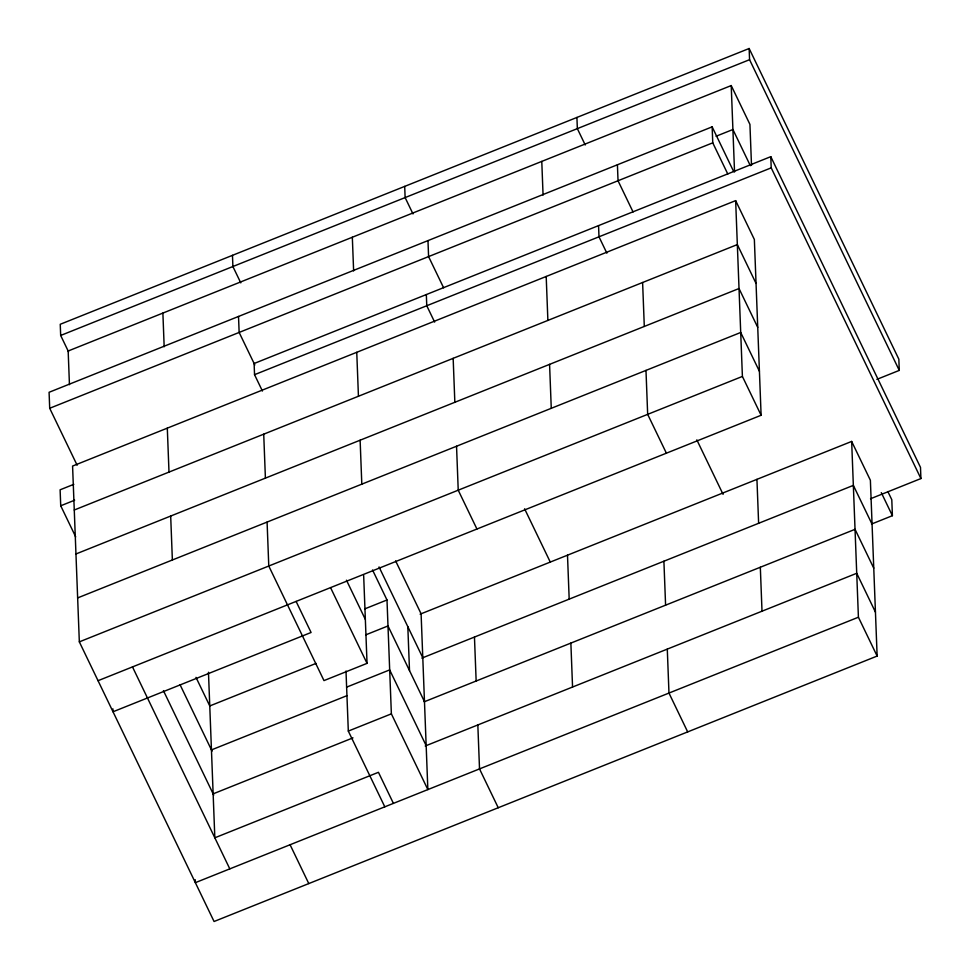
<?xml version="1.0" encoding="UTF-8"?>
<svg xmlns="http://www.w3.org/2000/svg" width="970" height="970" viewBox="0 0 970 970"><rect width="100%" height="100%" fill="white"/><g stroke="black" fill="none" stroke-linecap="round" stroke-linejoin="round"><path stroke-width="1.45" d="M876.868 379.367L899.275 370.394L898.851 359.203L749.143 48.5L60.249 324.283L60.673 335.462L68.555 351.819M60.673 335.462L749.567 59.691L749.143 48.5M751.507 165.421L749.931 124.402L731.222 85.566L68.167 350.995L69.452 384.69M733.708 171.617L712.15 126.852L49.082 392.292L49.7 408.273L77.139 465.236M716.066 136.249L732.908 129.519L750.331 165.676M49.7 408.273L712.756 142.832L712.15 126.852M870.514 498.75L920.918 478.562L920.494 467.382L770.786 156.667L254.116 363.507L254.54 374.687L262.421 391.043M254.54 374.687L771.211 167.858L770.786 156.667M98.043 680.697L761.111 415.269L754.357 239.469L735.648 200.632L72.58 466.061L79.334 641.861L214.067 921.5L877.135 656.059L870.381 480.271L851.66 441.435L420.143 614.168M73.817 484.321L60.116 489.801L60.722 505.782L75.696 536.859M60.722 505.782L74.654 500.205M74.266 510.014L737.333 244.585L756.042 283.422M75.963 553.967L739.019 288.526L757.728 327.363M77.648 597.908L740.704 332.48L759.425 371.316M79.334 641.861L742.402 376.433L735.648 200.632M364.768 608.881L386.994 599.981L372.529 569.96M365.763 634.853L387.988 625.953L424.484 701.686M316.038 663.407L209.762 705.954L195.988 677.351M363.665 575.465L367.036 663.359L323.98 680.601L268.775 566.019L267.089 522.078M346.617 687.136L389.673 669.906L426.169 745.639M421.841 658.121L853.357 485.376L872.066 524.212M211.448 749.907L347.102 695.599M384.799 806.822L348.315 731.089L391.371 713.847L386.994 599.981M424.229 701.795L855.043 529.329L873.752 568.165M871.509 524.055L892.4 515.688L891.794 499.708L887.865 491.572M213.145 793.848L352.983 737.867M425.212 746.015L856.728 573.282L875.437 612.118M851.66 441.435L858.414 617.223L195.358 882.664L195.249 879.729M749.567 59.691L899.275 370.394M771.211 167.858L920.918 478.562M712.756 142.832L727.791 174.03M881.293 492.627L892.4 515.688M742.402 376.433L761.111 415.269M858.414 617.223L877.135 656.059M633.058 211.957L618.035 180.76L617.417 164.779M585.225 144.979L577.344 128.634L576.92 117.443M606.868 253.158L598.987 236.801L598.563 225.622M696.824 439.859L723.087 494.361M666.39 453.184L647.669 414.348L645.984 370.394M687.681 731.901L668.973 693.065L667.287 649.112M413.002 213.933L405.12 197.577L404.696 186.385M443.617 287.787L428.582 256.601L427.976 240.608M434.645 322.101L426.764 305.744L426.339 294.565M524.6 508.801L550.208 561.945M476.937 529.026L458.228 490.189L456.543 446.236M395.614 560.89L421.101 613.792L427.855 789.592L391.371 713.847M498.24 807.743L479.519 768.907L477.834 724.954M379.04 566.941L422.787 657.745M240.778 282.876L232.897 266.52L232.473 255.328M254.831 364.987L239.141 332.431L238.523 316.45M346.46 580.193L365.35 619.418M330.552 587.626L367.036 663.359M296.105 601.412L311.079 632.488L113.017 711.774L112.908 708.84M393.408 803.378L378.445 772.302L214.831 837.801L208.465 672.259M290.078 844.737L308.787 883.585M180.032 684.674L212.042 751.132M163.421 690.652L213.739 795.085M132.49 666.911L229.805 868.877M756.939 479.35L758.625 523.303M760.322 567.244L762.008 611.197M731.222 85.566L734.545 171.993M663.904 561.218L665.59 605.171M642.613 282.5L644.298 326.453M567.499 555.192L569.184 599.133M570.869 643.086L572.555 687.039M541.781 161.408L543.067 195.091M546.195 276.474L547.88 320.415M549.578 364.368L551.263 408.321M474.463 637.06L476.149 681.001M453.16 358.342L454.845 402.283M407.824 626.668L409.51 670.622M352.328 237.238L353.626 270.933M356.754 352.304L358.439 396.257M360.125 440.21L361.81 484.151M345.999 671.022L348.315 731.089M263.719 434.172L265.404 478.125M162.887 313.08L164.172 346.775M167.301 428.146L168.998 472.099M170.684 516.04L172.369 559.993"/></g></svg>
